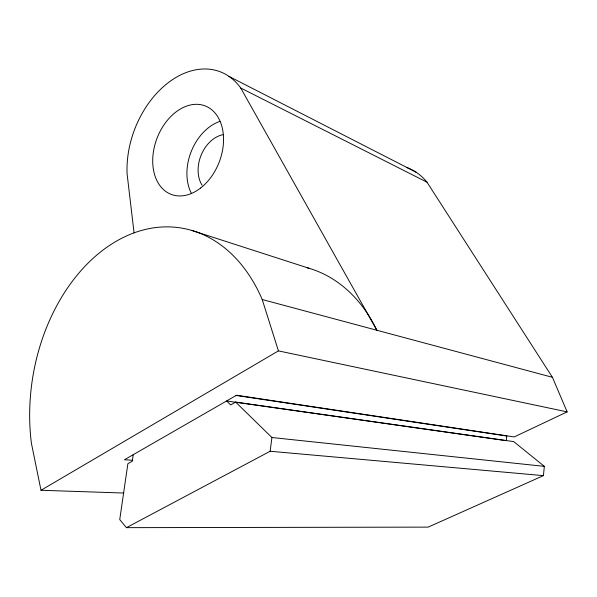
<?xml version="1.0" encoding="UTF-8"?>
<svg xmlns="http://www.w3.org/2000/svg" width="597" height="597" viewBox="0 0 597 597"><rect width="100%" height="100%" fill="white"/><g stroke="black" fill="none" stroke-linecap="round" stroke-linejoin="round"><path stroke-width="0.9" d="M133.228 454.698L132.288 461.16L127.885 463.675L119.736 519.562L126.43 527.658L428.168 527.121L543.412 475.637L544.345 466.361L513.718 441.608L235.628 402.087L230.643 404.938L226.606 400.968L506.301 440.668L506.793 436.011L235.83 395.423M126.43 527.658L270.135 451.257L271.926 437.519L235.628 402.087M552.419 377.304L262.21 299.522A171.011 122.355 -80.7 0 0 112.885 243.27A171.011 122.355 -80.7 0 0 31.402 443.205L40.999 490.271L278.426 350.887L567.15 411.885L552.419 377.304L426.989 182.175A66.513 54.626 -66.9 0 0 406.43 167.384M567.15 411.885L514.204 436.929L236.554 395.244L124.452 459.742L132.81 460.302M40.999 490.271L123.766 493.04M270.135 451.257L543.412 475.637M271.926 437.519L544.345 466.361M191.622 230.375L308.865 268.232M134.079 232.964L127.086 173.772A84.296 59.297 -69 0 1 168.653 82.379A84.296 59.297 -69 0 1 240.688 87.975L426.989 182.175M228.964 76.379L416.109 172.212M240.688 87.975L376.849 330.245A148.937 116.878 -82.1 0 0 307.104 267.732M262.21 299.522L278.426 350.887M202.062 185.174A30.417 22.007 -68.8 0 1 201.316 154.72A30.417 22.007 -68.8 0 1 223.39 134.616M191.45 193.525A45.633 33.014 -68.8 0 1 219.912 121.37M200.659 187.995A47.379 33.298 -69 0 0 210.547 108.848A47.379 33.298 -69 0 0 153.175 153.504A47.379 33.298 -69 0 0 200.659 187.995"/></g></svg>
